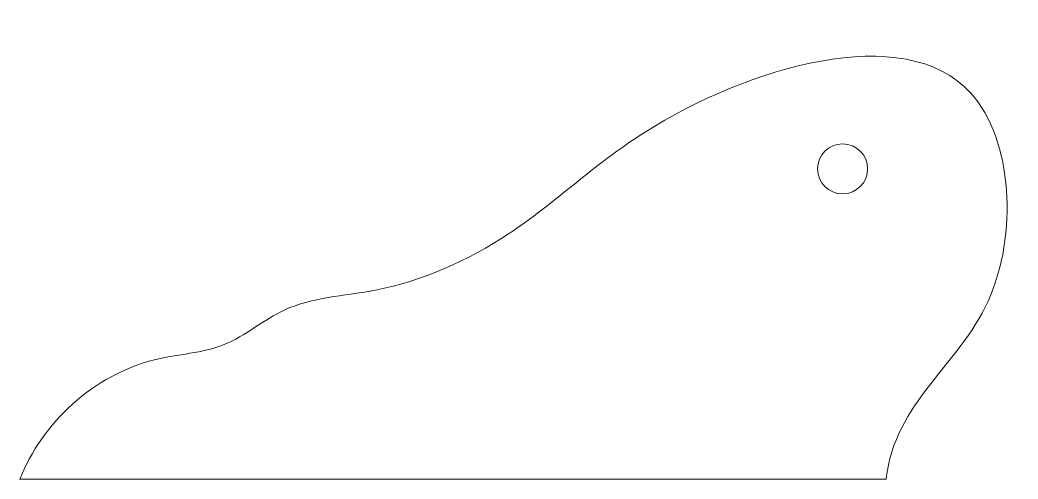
# Model space of a CAD drawing. Header units: inches. Extents: x 12.62 to 16.36, y 0.67 to 2.39.
import ezdxf

# ---------------------------------------------------------------- set-up
doc = ezdxf.new("R2010")
doc.units = ezdxf.units.IN
doc.header["$MEASUREMENT"] = 0

msp = doc.modelspace()

# ---------------------------------------------------------------- linework, layer by layer
at = {"color": 7, "linetype": 'Continuous', "lineweight": 15}
msp.add_line((12.6193, 0.6718), (15.8643, 0.6718), dxfattribs=at)
msp.add_circle((15.7016, 1.8348), 0.0938, dxfattribs=at)
msp.add_open_spline([(15.8643, 0.6718), (15.8986, 0.9616), (16.3775, 1.2323), (16.3101, 2.5079), (15.0341, 2.1206), (14.5028, 1.5843), (14.0192, 1.3648), (13.6234, 1.35), (13.393, 1.1458), (12.9752, 1.134), (12.7009, 0.8828), (12.6193, 0.6718)], degree=3, knots=[0, 0, 0, 0, 0.139515, 0.28134, 0.503759, 0.619478, 0.718457, 0.780256, 0.827734, 0.87596, 1, 1, 1, 1], dxfattribs=at)

doc.saveas('drawing.dxf')
